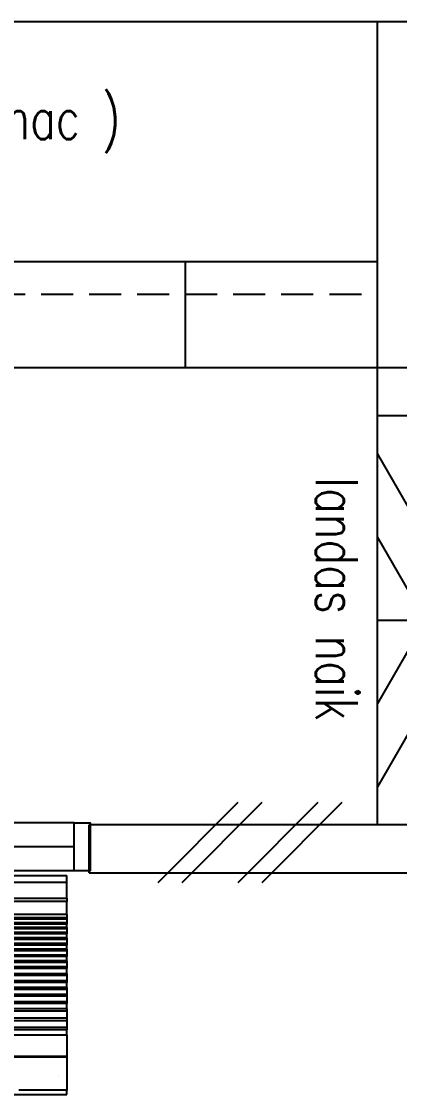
# Model space of a CAD drawing. Header units: millimetres. Extents: x 982 to 80582, y 687 to 58800.
# Drawn here: x 56256 to 57436, y 40942 to 44288 of the extents above; entities that cross this region are included whole.
import ezdxf

# ---------------------------------------------------------------- set-up
doc = ezdxf.new("R2010")
doc.units = ezdxf.units.MM
doc.linetypes.add('DASHED2', pattern=[0.375, 0.25, -0.125])
doc.linetypes.add('HIDDEN', pattern=[0.375, 0.25, -0.125])
for name, color, linetype in [('A-DRAIN', 9, 'Continuous'), ('A-FLR SYM', 13, 'Continuous'), ('A-JALAN', 11, 'Continuous'), ('A-PTILE', 8, 'Continuous'), ('A-RAIL', 2, 'Continuous'), ('A-STAIRH', 8, 'HIDDEN'), ('A-WALL', 1, 'Continuous'), ('A-WIN', 9, 'Continuous'), ('A-WLH', 7, 'Continuous'), ('Edges', 7, 'Continuous')]:
    doc.layers.add(name, color=color, linetype=linetype)
doc.styles.add('ROMANS', font='romans.shx', dxfattribs={"width": 0.75, "height": 200})

# ---------------------------------------------------------------- blocks, each defined once
blk = doc.blocks.new('A$C04C40081')
at = {"layer": 'A-WIN', "color": 8}
for p, q in [((850, 150), (50, 150)), ((850, 75), (50, 75)), ((850, 0), (50, 0))]:
    blk.add_line(p, q, dxfattribs=at)
at = {"layer": 'A-WIN', "color": 8, "linetype": 'Continuous'}
for points in [[(50, 150), (0, 150), (0, 0), (50, 0)], [(850, 150), (900, 150), (900, 0), (850, 0)]]:
    blk.add_lwpolyline(points, close=True, dxfattribs=at)
blk = doc.blocks.new('air con')
at = {"layer": 'Edges'}
for p, q in [((71.4, 41.9), (152.4, 41.9)), ((71.4, 41.09), (152.4, 41.09)), ((152.4, 41.09), (152.4, 41.9)), ((152.4, 39.12), (152.4, 41.09)), ((71.4, 39.12), (152.4, 39.12)), ((152.4, 38.72), (71.4, 38.72)), ((152.4, 39.12), (152.4, 38.72)), ((152.4, 37.09), (152.4, 38.72)), ((152.4, 37.09), (71.4, 37.09)), ((152.4, 37.09), (152.4, 36.7)), ((152.4, 36.7), (71.4, 36.7)), ((152.4, 36.54), (71.4, 36.54)), ((152.4, 36.08), (71.4, 36.08)), ((152.4, 35.91), (71.4, 35.91)), ((152.4, 36.7), (152.4, 36.54)), ((152.4, 36.54), (152.4, 36.08)), ((152.4, 36.08), (152.4, 35.91)), ((152.4, 35.49), (152.4, 35.91)), ((152.4, 35.49), (71.4, 35.49)), ((152.4, 35.34), (71.4, 35.34)), ((152.4, 34.88), (71.4, 34.88)), ((152.4, 34.71), (71.4, 34.71)), ((152.4, 35.49), (152.4, 35.34)), ((152.4, 35.34), (152.4, 34.88)), ((152.4, 34.88), (152.4, 34.71)), ((152.4, 34.21), (152.4, 34.71)), ((152.4, 34.21), (71.4, 34.21)), ((152.4, 34.02), (71.4, 34.02)), ((152.4, 33.51), (71.4, 33.51)), ((152.4, 33.33), (71.4, 33.33)), ((152.4, 34.21), (152.4, 34.02)), ((152.4, 34.02), (152.4, 33.51)), ((152.4, 33.51), (152.4, 33.33)), ((152.4, 32.83), (152.4, 33.33)), ((152.4, 32.83), (71.4, 32.83)), ((152.4, 32.62), (71.4, 32.62)), ((152.4, 32.1), (71.4, 32.1)), ((152.4, 31.91), (71.4, 31.91)), ((152.4, 32.83), (152.4, 32.62)), ((152.4, 32.62), (152.4, 32.1)), ((152.4, 32.1), (152.4, 31.91)), ((152.4, 31.38), (152.4, 31.91)), ((152.4, 31.38), (71.4, 31.38)), ((152.4, 31.19), (71.4, 31.19)), ((152.4, 30.65), (71.4, 30.65)), ((152.4, 30.44), (71.4, 30.44)), ((152.4, 31.38), (152.4, 31.19)), ((152.4, 31.19), (152.4, 30.65)), ((152.4, 30.65), (152.4, 30.44)), ((152.4, 29.79), (152.4, 30.44)), ((152.4, 29.79), (71.4, 29.79)), ((152.4, 29.56), (71.4, 29.56)), ((152.4, 29.79), (152.4, 29.56)), ((152.4, 29.56), (152.4, 28.93)), ((152.4, 28.93), (71.4, 28.93)), ((152.4, 28.71), (71.4, 28.71)), ((152.4, 28.09), (71.4, 28.09)), ((152.4, 27.87), (71.4, 27.87)), ((152.4, 28.93), (152.4, 28.71)), ((152.4, 28.09), (152.4, 28.71)), ((152.4, 28.09), (152.4, 27.87)), ((152.4, 27.87), (152.4, 27.23)), ((152.4, 27.23), (71.4, 27.23)), ((152.4, 27.02), (71.4, 27.02)), ((152.4, 27.23), (152.4, 27.02)), ((152.4, 27.02), (152.4, 26.35)), ((152.4, 26.35), (71.4, 26.35)), ((152.4, 26.12), (71.4, 26.12)), ((152.4, 25.47), (71.4, 25.47)), ((152.4, 25.16), (71.4, 25.16)), ((152.4, 26.35), (152.4, 26.12)), ((152.4, 25.47), (152.4, 26.12)), ((152.4, 25.47), (152.4, 25.16)), ((152.4, 25.16), (152.4, 24.3)), ((152.4, 24.3), (71.4, 24.3)), ((152.4, 24), (71.4, 24)), ((152.4, 24.3), (152.4, 24)), ((152.4, 24), (152.4, 23.18)), ((152.4, 23.18), (71.4, 23.18)), ((152.4, 22.88), (71.4, 22.88)), ((152.4, 23.18), (152.4, 22.88)), ((152.4, 22.21), (152.4, 22.88)), ((152.4, 22.21), (71.4, 22.21)), ((152.4, 22.21), (152.4, 19.57)), ((152.4, 19.57), (71.4, 19.57)), ((152.4, 19.49), (71.4, 19.49)), ((152.4, 19.57), (152.4, 19.49)), ((152.4, 19.49), (152.4, 15.42)), ((151.4, 17.18), (151.4, 17.18)), ((71.4, 14.9), (152.4, 14.9)), ((152.4, 15.42), (146.47, 15.42)), ((152.4, 14.9), (152.4, 15.42))]:
    blk.add_line(p, q, dxfattribs=at)

msp = doc.modelspace()

# ---------------------------------------------------------------- linework, layer by layer
at = {"color": 8}
for p, q in [((56767.1, 43538.1), (56767.1, 43208.1)), ((57367.1, 43208.1), (57367.1, 43538.1))]:
    msp.add_line(p, q, dxfattribs=at)
at = {"layer": 'A-DRAIN', "color": 8, "linetype": 'Continuous', "ltscale": 1000}
for p, q in [((53167.1, 44288.1), (57367.1, 44288.1)), ((57367.1, 43538.1), (53167.1, 43538.1)), ((57367.1, 43208.1), (53167.1, 43208.1))]:
    msp.add_line(p, q, dxfattribs=at)
at = {"layer": 'A-JALAN', "color": 8}
for p, q in [((57367.1, 44288.1), (65347.1, 44288.1)), ((57367.1, 43208.1), (57367.1, 44288.1))]:
    msp.add_line(p, q, dxfattribs=at)
at = {"layer": 'A-PTILE', "color": 8}
for p, q in [((57367.1, 41783.1), (57367.1, 43058.1)), ((57667.1, 42420.6), (57367.1, 42940.2)), ((57517.1, 42420.6), (57367.1, 42680.4)), ((57367.1, 42420.6), (61867.1, 42420.6)), ((57667.1, 42420.6), (57367.1, 41901)), ((57517.1, 42420.6), (57367.1, 42160.8))]:
    msp.add_line(p, q, dxfattribs=at)
at = {"layer": 'A-RAIL', "color": 8}
for p, q in [((63967.1, 43208.1), (57367.1, 43208.1)), ((57367.1, 43058.1), (57367.1, 43208.1)), ((63817.1, 43058.1), (57367.1, 43058.1))]:
    msp.add_line(p, q, dxfattribs=at)
at = {"layer": 'A-STAIRH', "color": 8, "linetype": 'DASHED2', "ltscale": 400}
msp.add_line((53167.1, 43438.1), (57367.1, 43438.1), dxfattribs=at)
at = {"layer": 'A-WALL', "color": 8}
for p, q in [((58267.1, 41783.1), (56467.1, 41783.1)), ((56467.1, 41633.1), (56467.1, 41783.1)), ((56467.1, 41633.1), (58267.1, 41633.1))]:
    msp.add_line(p, q, dxfattribs=at)
at = {"layer": 'A-WLH', "color": 8}
for p, q in [((56682.4, 41603.2), (56932.4, 41853.2)), ((56757.4, 41603.2), (57007.4, 41853.2)), ((56932.4, 41603.2), (57182.4, 41853.2)), ((57007.4, 41603.2), (57257.4, 41853.2))]:
    msp.add_line(p, q, dxfattribs=at)

# ---------------------------------------------------------------- block references
at = {"xscale": 25.2884805851763, "yscale": 25.2884805851763, "zscale": 25.2884805851763}
msp.add_blockref('air con', (52543.8, 40564.8), dxfattribs=at)
at = {"layer": 'A-WIN', "color": 8}
msp.add_blockref('A$C04C40081', (55570.4, 41638.8), dxfattribs=at)

# ---------------------------------------------------------------- texts
at = {"layer": 'A-FLR SYM', "color": 8, "style": 'ROMANS', "width": 0.75}
msp.add_text('( tarmac )', height=131.25, dxfattribs=at).set_placement((55844.1, 43920.8))
msp.add_text('landas naik', height=131.25, rotation=270, dxfattribs=at).set_placement((57174.5, 42866.7))

doc.saveas('drawing.dxf')
